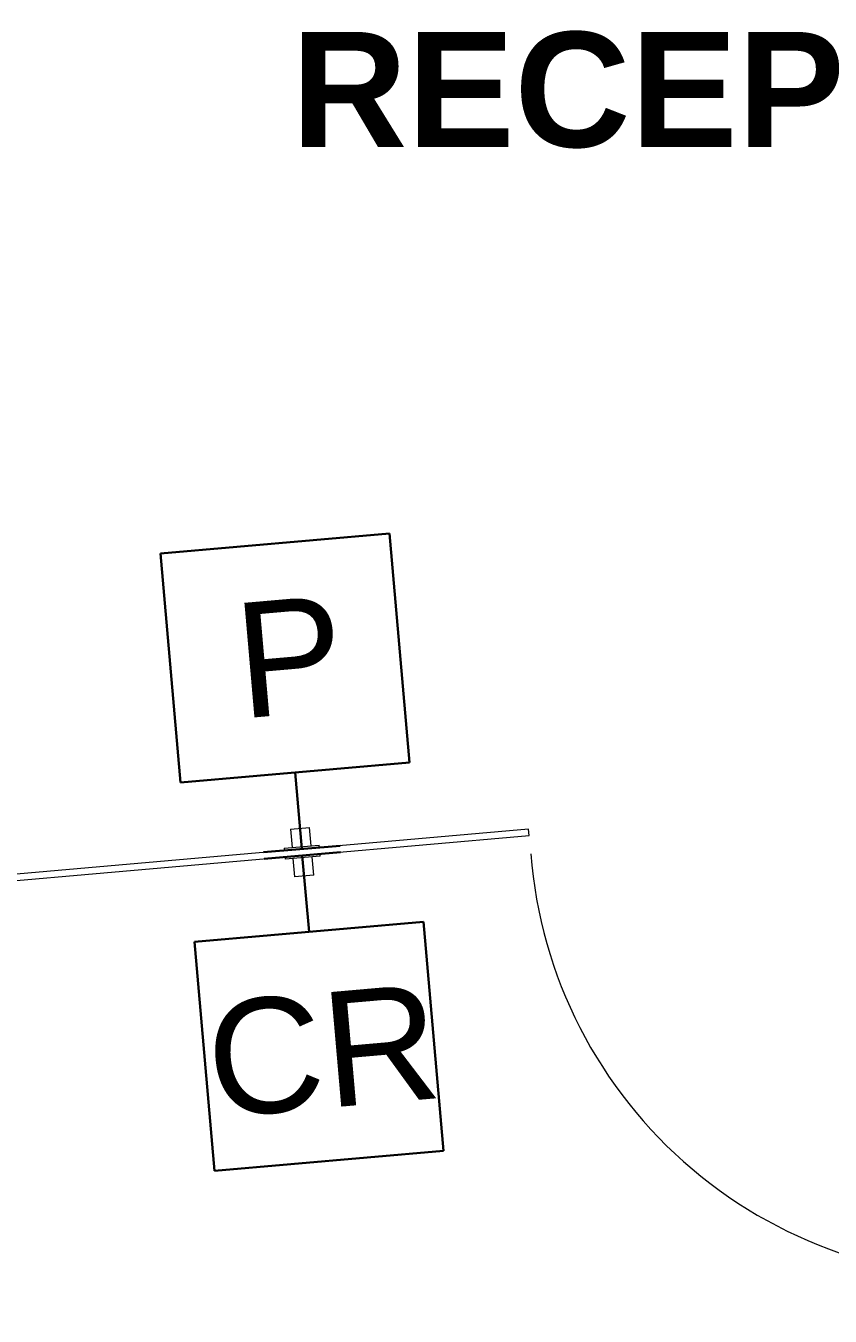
# Model space of a CAD drawing. Header units: inches. Extents: x 0 to 2535, y 0 to 2052.
# Drawn here: x 889.4 to 952.3, y 1291.6 to 1392.6 of the extents above; entities that cross this region are included whole.
import ezdxf

# ---------------------------------------------------------------- set-up
doc = ezdxf.new("R2010")
doc.units = ezdxf.units.IN
doc.header["$MEASUREMENT"] = 0
for name, color, linetype, lineweight in [('A-ANNO-NOTE', 131, 'Continuous', 9), ('A-AREA-IDEN', 2, 'Continuous', 9), ('A-DOOR', 31, 'Continuous', 13), ('E-ELEC-FIXT', 91, 'Continuous', 9), ('I-WALL', 2, 'Continuous', 13)]:
    doc.layers.add(name, color=color, linetype=linetype, lineweight=lineweight)
doc.styles.add('Swis721 Lt BT', font='swissl.ttf', dxfattribs={"height": 9})
doc.styles.add('Swis721 Lt BT_B', font='', dxfattribs={"height": 9})
doc.styles.get('Swis721 Lt BT_B').set_extended_font_data('Swis721 Lt BT', bold=True)

# ---------------------------------------------------------------- blocks, each defined once
blk = doc.blocks.new('PS - Junction Box _Wall Base_ - Push to Exit-4868767-Level 07  POWER _ SIGNAL')
at = {"layer": 'E-ELEC-FIXT'}
for p, q in [((909.6, 1328.23), (912.34, 1328.47)), ((909.6, 1328.23), (909.62, 1328.04)), ((912.36, 1328.28), (912.34, 1328.47)), ((910.3, 1327.41), (910.43, 1325.98)), ((911.92, 1326.11), (911.8, 1327.54)), ((911.92, 1326.11), (910.43, 1325.98))]:
    blk.add_line(p, q, dxfattribs=at)
blk = doc.blocks.new('Door - Glass Single - Full Rail - Long Handle-7788705-Level 07  POWER _ SIGNAL')
at = {"layer": 'A-DOOR', "lineweight": 20}
for p, q in [((17, -2), (18, -2)), ((17, -38), (17, -2)), ((18, -2), (18, -38)), ((18, -38), (17, -38))]:
    blk.add_line(p, q, dxfattribs=at)
at = {"layer": 'A-DOOR', "lineweight": 9}
blk.add_arc((18, -2), 36, 179.5, 270, dxfattribs=at)
blk = doc.blocks.new('PS - Junction Box _Wall Base_ - Card Reader-4868761-Level 07  POWER _ SIGNAL')
at = {"layer": 'E-ELEC-FIXT'}
for p, q in [((910.1, 1329.71), (911.59, 1329.84)), ((910.1, 1329.71), (910.23, 1328.28)), ((911.72, 1328.41), (911.59, 1329.84)), ((912.42, 1327.6), (909.68, 1327.36)), ((912.42, 1327.6), (912.4, 1327.78)), ((909.66, 1327.54), (909.68, 1327.36))]:
    blk.add_line(p, q, dxfattribs=at)

msp = doc.modelspace()

# ---------------------------------------------------------------- linework, layer by layer
at = {"layer": 'A-ANNO-NOTE', "lineweight": 30}
for p, q in [((917.86, 1352.85), (899.93, 1351.28)), ((919.43, 1334.92), (917.86, 1352.85)), ((899.93, 1351.28), (901.5, 1333.35)), ((901.5, 1333.35), (919.43, 1334.92)), ((910.99, 1328.16), (910.47, 1334.14)), ((913.98, 1328.42), (908, 1327.9)), ((908.04, 1327.4), (914.02, 1327.92)), ((911.03, 1327.66), (911.56, 1321.68)), ((920.52, 1322.47), (902.59, 1320.9)), ((922.09, 1304.54), (920.52, 1322.47)), ((902.59, 1320.9), (904.16, 1302.97)), ((904.16, 1302.97), (922.09, 1304.54))]:
    msp.add_line(p, q, dxfattribs=at)
at = {"layer": 'I-WALL'}
for p, q in [((928.73, 1329.71), (826, 1320.72)), ((928.78, 1329.21), (928.73, 1329.71)), ((828.62, 1320.45), (928.78, 1329.21))]:
    msp.add_line(p, q, dxfattribs=at)

# ---------------------------------------------------------------- block references
at = {"layer": 'A-DOOR', "rotation": 4.999999999999918}
msp.add_blockref('Door - Glass Single - Full Rail - Long Handle-7788705-Level 07  POWER _ SIGNAL', (946.69, 1331.03), dxfattribs=at)
at = {"layer": 'E-ELEC-FIXT'}
for name in ['PS - Junction Box _Wall Base_ - Card Reader-4868761-Level 07  POWER _ SIGNAL', 'PS - Junction Box _Wall Base_ - Push to Exit-4868767-Level 07  POWER _ SIGNAL']:
    msp.add_blockref(name, (0, 0), dxfattribs=at)

# ---------------------------------------------------------------- texts
at = {"layer": 'A-ANNO-NOTE', "char_height": 9, "attachment_point": 1, "rotation": 5, "style": 'Swis721 Lt BT'}
for s, insert, width in [('P', (905.47, 1347.33), 9.393), ('CR', (903.22, 1316.09), 20.604)]:
    msp.add_mtext(s, dxfattribs=dict(at, insert=insert, width=width))
at = {"layer": 'A-AREA-IDEN', "insert": (910.17, 1392.08), "char_height": 9, "width": 155.439, "attachment_point": 1, "style": 'Swis721 Lt BT_B'}
msp.add_mtext('RECEPTION/LOUNGE', dxfattribs=at)

doc.saveas('drawing.dxf')
